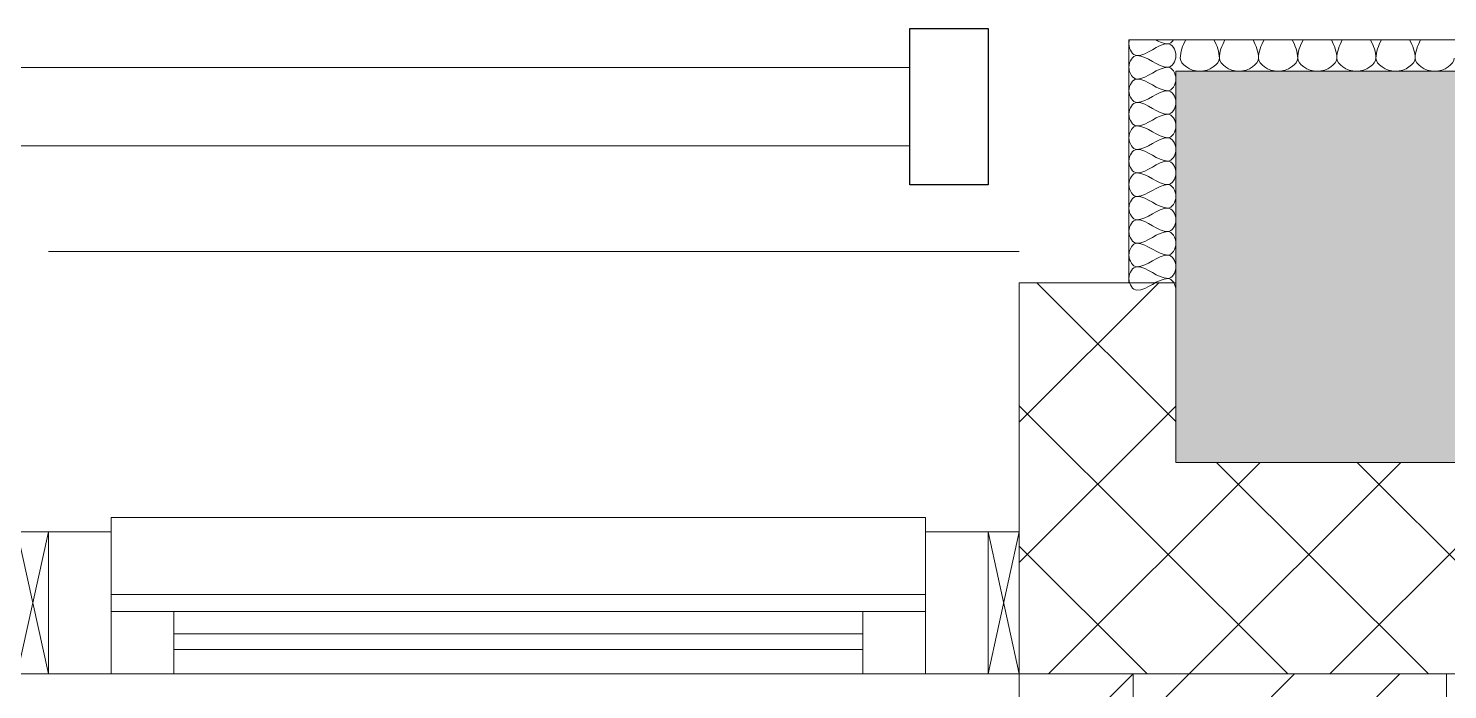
# Model space of a CAD drawing. Header units: millimetres. Extents: x -18512 to 101824, y -95768 to 52898.
# Drawn here: x 61195 to 62102, y -76618 to -76195 of the extents above; entities that cross this region are included whole.
import ezdxf

# ---------------------------------------------------------------- set-up
doc = ezdxf.new("R2010")
doc.units = ezdxf.units.MM
doc.header["$LTSCALE"] = 25
for name, color, linetype, lineweight in [('A-DETL-INSL', 8, 'Continuous', 9), ('A-GLAZ', 6, 'Continuous', 9), ('A-GLAZ-CWMG', 51, 'Continuous', 9), ('A-WOODEN DOOR FRAM', 9, 'Continuous', 9), ('I-FLR-TILE', 253, 'Continuous', 9), ('I-WALL', 2, 'Continuous', 9), ('S-COLS', 6, 'Continuous', 9)]:
    doc.layers.add(name, color=color, linetype=linetype, lineweight=lineweight)
doc.layers.add('AR WALL HATCH', color=8, linetype='Continuous')

# ---------------------------------------------------------------- blocks, each defined once
blk = doc.blocks.new('Aluminum_Exterior_Window_-_1_wide_x_2_high_3888 - NAGA- GW01-9144456-FIRST FLOOR PLAN')
at = {"layer": 'A-GLAZ', "lineweight": 9}
for p, q in [((-1331.6, 72.76), (-1371.6, 72.76)), ((-1371.6, 72.76), (-1371.6, -18.04)), ((-1291.6, 72.76), (-1331.6, 72.76)), ((-1331.6, 72.76), (-1331.6, 32.76)), ((-1331.6, -18.04), (-1331.6, 72.76)), ((-1291.6, 32.76), (-1291.6, 72.76)), ((-851.6, 72.76), (-1291.6, 72.76)), ((-851.6, 72.76), (-851.6, 32.76)), ((-811.6, 72.76), (-851.6, 72.76)), ((-811.6, 32.76), (-811.6, 72.76)), ((-771.6, 72.76), (-811.6, 72.76)), ((-811.6, 72.76), (-811.6, -18.04)), ((-771.6, -18.04), (-771.6, 72.76)), ((-851.6, 57.03), (-1291.6, 57.03)), ((-1291.6, 57.03), (-1291.6, 47.03)), ((-851.6, 47.03), (-851.6, 57.03)), ((-1291.6, 47.03), (-851.6, 47.03)), ((-1331.6, 32.76), (-1291.6, 32.76)), ((-1291.6, 32.76), (-851.6, 32.76)), ((-851.6, 32.76), (-811.6, 32.76)), ((-811.6, 21.96), (-1331.6, 21.96)), ((-1371.6, -18.04), (-1331.6, -18.04)), ((-1331.6, -18.04), (-1331.6, -27.24)), ((-811.6, -18.04), (-771.6, -18.04)), ((-811.6, -27.24), (-811.6, -18.04)), ((-1331.6, -27.24), (-811.6, -27.24))]:
    blk.add_line(p, q, dxfattribs=at)
blk = doc.blocks.new('Rectangular Mullion - 50 x 100mm WOOD-6611281-FIRST FLOOR PLAN')
at = {"layer": 'A-GLAZ-CWMG', "lineweight": 30}
for p, q in [((0, 50), (-50, 50)), ((-50, 50), (-50, -50)), ((0, -50), (0, 50)), ((-50, -50), (0, -50))]:
    blk.add_line(p, q, dxfattribs=at)
blk = doc.blocks.new('Rectangular Mullion - 50 x 50 wood-8689807-FIRST FLOOR PLAN')
at = {"layer": 'A-GLAZ-CWMG'}
for p, q in [((1049.07, -23991.67), (2529.07, -23991.67)), ((2529.07, -24041.67), (1049.07, -24041.67))]:
    blk.add_line(p, q, dxfattribs=at)

msp = doc.modelspace()

# ---------------------------------------------------------------- hatches: boundary and pattern name
at = {"layer": 'AR WALL HATCH', "lineweight": 5}
h = msp.add_hatch(dxfattribs=at)
h.set_pattern_fill('ANSI37', color=256, scale=20, style=0)
h.set_pattern_definition([(45, (59229.075, -128347.31), (-44.90128, 44.90128), []), (135, (59229.075, -128347.31), (-44.90128, -44.90128), [])])
h.paths.add_polyline_path([(61828.15, -76607.62), (61828.15, -76357.62), (61928.15, -76357.62), (61928.15, -76472.35), (62282.36, -76472.35), (62282.36, -76607.62), (62199.55, -76607.62), (62150.94, -76607.62)])
h.paths.add_polyline_path([(61188.15, -76357.62), (61188.15, -76607.62), (60208.15, -76607.62), (60208.15, -76357.62)])
h = msp.add_hatch(dxfattribs=at)
h.set_pattern_fill('ANSI31', color=256, scale=15, style=0)
h.set_pattern_definition([(45, (59229.075, -128347.31), (-33.67596, 33.67596), [])])
h.paths.add_polyline_path([(62350.94, -77711.17), (62230.94, -77711.17), (62230.94, -78311.17), (62350.94, -78311.17), (62350.94, -79348.36), (62150.94, -79348.36), (62150.94, -76607.62), (62150.94, -76652.62), (62150.94, -76752.62), (62150.94, -76997.62), (62350.94, -76997.62), (62350.94, -76657.62), (62350.94, -76502.35)])
h.paths.add_polyline_path([(61900.94, -78371.3), (62021.15, -78371.3), (62021.15, -77771.3), (61900.94, -77771.3), (61900.94, -77712.62), (62100.94, -77712.62), (62100.94, -77322.62), (61900.94, -77322.62), (61900.94, -76607.62), (62100.94, -76607.62), (62100.94, -79348.36), (61900.94, -79348.36)])
at = {"layer": 'S-COLS'}
msp.add_hatch(color=252, dxfattribs=at).paths.add_polyline_path([(62528.15, -76222.35), (62528.15, -76472.35), (61928.15, -76472.35), (61928.15, -76222.35), (62060.99, -76222.35)], flags=0)

# ---------------------------------------------------------------- linework, layer by layer
at = {"layer": 'A-DETL-INSL', "color": 1}
msp.add_lwpolyline([(62528.15, -76202.35), (61898.15, -76202.26), (61898.15, -76357.52)], dxfattribs=at)
at = {"layer": 'A-DETL-INSL'}
msp.add_open_spline([(61903.15, -76212.35), (61900.79, -76212.35), (61897.55, -76207.75), (61898.28, -76203.16), (61898.52, -76202.35)], degree=3, knots=[0, 0, 0, 0, 1.414214, 1.73393, 1.73393, 1.73393, 1.73393], dxfattribs=at)
for points in [[(61923.15, -76204.85), (61916.28, -76204.85), (61910.02, -76212.35), (61903.15, -76212.35)], [(61915.38, -76202.35), (61917.92, -76203.73), (61920.49, -76204.85), (61923.15, -76204.85)], [(61923.15, -76204.85), (61924.37, -76204.85), (61925.67, -76203.84), (61926.64, -76202.35)], [(61923.15, -76219.85), (61925.51, -76219.85), (61930.79, -76212.35), (61925.51, -76204.85), (61923.15, -76204.85)], [(61930.94, -76214.02), (61930.94, -76210.03), (61932.45, -76206.17), (61934.43, -76202.35)], [(61952.46, -76202.35), (61954.43, -76206.17), (61955.94, -76210.03), (61955.94, -76214.02)], [(61955.94, -76214.02), (61955.94, -76210.03), (61957.45, -76206.17), (61959.43, -76202.35)], [(61977.46, -76202.35), (61979.43, -76206.17), (61980.94, -76210.03), (61980.94, -76214.02)], [(61980.94, -76214.02), (61980.94, -76210.03), (61982.45, -76206.17), (61984.43, -76202.35)], [(62002.46, -76202.35), (62004.43, -76206.17), (62005.94, -76210.03), (62005.94, -76214.02)], [(62005.94, -76214.02), (62005.94, -76210.03), (62007.45, -76206.17), (62009.43, -76202.35)], [(62027.46, -76202.35), (62029.43, -76206.17), (62030.94, -76210.03), (62030.94, -76214.02)], [(62030.94, -76214.02), (62030.94, -76210.03), (62032.45, -76206.17), (62034.43, -76202.35)], [(62052.46, -76202.35), (62054.43, -76206.17), (62055.94, -76210.03), (62055.94, -76214.02)], [(62055.94, -76214.02), (62055.94, -76210.03), (62057.45, -76206.17), (62059.43, -76202.35)], [(62077.46, -76202.35), (62079.43, -76206.17), (62080.94, -76210.03), (62080.94, -76214.02)], [(62080.94, -76214.02), (62080.94, -76210.03), (62082.45, -76206.17), (62084.43, -76202.35)], [(61903.15, -76227.35), (61900.79, -76227.35), (61895.51, -76219.85), (61900.79, -76212.35), (61903.15, -76212.35)], [(61903.15, -76212.35), (61910.02, -76212.35), (61916.28, -76219.85), (61923.15, -76219.85)], [(61955.94, -76214.02), (61955.94, -76217.95), (61943.44, -76226.76), (61930.94, -76217.95), (61930.94, -76214.02)], [(61980.94, -76214.02), (61980.94, -76217.95), (61968.44, -76226.76), (61955.94, -76217.95), (61955.94, -76214.02)], [(62005.94, -76214.02), (62005.94, -76217.95), (61993.44, -76226.76), (61980.94, -76217.95), (61980.94, -76214.02)], [(62030.94, -76214.02), (62030.94, -76217.95), (62018.44, -76226.76), (62005.94, -76217.95), (62005.94, -76214.02)], [(62055.94, -76214.02), (62055.94, -76217.95), (62043.44, -76226.76), (62030.94, -76217.95), (62030.94, -76214.02)], [(62080.94, -76214.02), (62080.94, -76217.95), (62068.44, -76226.76), (62055.94, -76217.95), (62055.94, -76214.02)], [(62105.94, -76214.02), (62105.94, -76217.95), (62093.44, -76226.76), (62080.94, -76217.95), (62080.94, -76214.02)], [(61923.15, -76219.85), (61916.28, -76219.85), (61910.02, -76227.35), (61903.15, -76227.35)], [(61923.15, -76234.85), (61925.51, -76234.85), (61930.79, -76227.35), (61925.51, -76219.85), (61923.15, -76219.85)], [(61903.15, -76242.35), (61900.79, -76242.35), (61895.51, -76234.85), (61900.79, -76227.35), (61903.15, -76227.35)], [(61903.15, -76227.35), (61910.02, -76227.35), (61916.28, -76234.85), (61923.15, -76234.85)], [(61903.15, -76257.35), (61900.79, -76257.35), (61895.51, -76249.85), (61900.79, -76242.35), (61903.15, -76242.35)], [(61923.15, -76234.85), (61916.28, -76234.85), (61910.02, -76242.35), (61903.15, -76242.35)], [(61903.15, -76242.35), (61910.02, -76242.35), (61916.28, -76249.85), (61923.15, -76249.85)], [(61923.15, -76249.85), (61925.51, -76249.85), (61930.79, -76242.35), (61925.51, -76234.85), (61923.15, -76234.85)], [(61923.15, -76249.85), (61916.28, -76249.85), (61910.02, -76257.35), (61903.15, -76257.35)], [(61923.15, -76264.85), (61925.51, -76264.85), (61930.79, -76257.35), (61925.51, -76249.85), (61923.15, -76249.85)], [(61903.15, -76272.35), (61900.79, -76272.35), (61895.51, -76264.85), (61900.79, -76257.35), (61903.15, -76257.35)], [(61903.15, -76257.35), (61910.02, -76257.35), (61916.28, -76264.85), (61923.15, -76264.85)], [(61923.15, -76264.85), (61916.28, -76264.85), (61910.02, -76272.35), (61903.15, -76272.35)], [(61923.15, -76279.85), (61925.51, -76279.85), (61930.79, -76272.35), (61925.51, -76264.85), (61923.15, -76264.85)], [(61903.15, -76287.35), (61900.79, -76287.35), (61895.51, -76279.85), (61900.79, -76272.35), (61903.15, -76272.35)], [(61903.15, -76272.35), (61910.02, -76272.35), (61916.28, -76279.85), (61923.15, -76279.85)], [(61903.15, -76302.35), (61900.79, -76302.35), (61895.51, -76294.85), (61900.79, -76287.35), (61903.15, -76287.35)], [(61923.15, -76279.85), (61916.28, -76279.85), (61910.02, -76287.35), (61903.15, -76287.35)], [(61903.15, -76287.35), (61910.02, -76287.35), (61916.28, -76294.85), (61923.15, -76294.85)], [(61923.15, -76294.85), (61925.51, -76294.85), (61930.79, -76287.35), (61925.51, -76279.85), (61923.15, -76279.85)], [(61923.15, -76294.85), (61916.28, -76294.85), (61910.02, -76302.35), (61903.15, -76302.35)], [(61923.15, -76309.85), (61925.51, -76309.85), (61930.79, -76302.35), (61925.51, -76294.85), (61923.15, -76294.85)], [(61903.15, -76317.35), (61900.79, -76317.35), (61895.51, -76309.85), (61900.79, -76302.35), (61903.15, -76302.35)], [(61903.15, -76302.35), (61910.02, -76302.35), (61916.28, -76309.85), (61923.15, -76309.85)], [(61923.15, -76309.85), (61916.28, -76309.85), (61910.02, -76317.35), (61903.15, -76317.35)], [(61923.15, -76324.85), (61925.51, -76324.85), (61930.79, -76317.35), (61925.51, -76309.85), (61923.15, -76309.85)], [(61903.15, -76332.35), (61900.79, -76332.35), (61895.51, -76324.85), (61900.79, -76317.35), (61903.15, -76317.35)], [(61903.15, -76317.35), (61910.02, -76317.35), (61916.28, -76324.85), (61923.15, -76324.85)], [(61903.15, -76347.35), (61900.79, -76347.35), (61895.51, -76339.85), (61900.79, -76332.35), (61903.15, -76332.35)], [(61923.15, -76324.85), (61916.28, -76324.85), (61910.02, -76332.35), (61903.15, -76332.35)], [(61903.15, -76332.35), (61910.02, -76332.35), (61916.28, -76339.85), (61923.15, -76339.85)], [(61923.15, -76339.85), (61925.51, -76339.85), (61930.79, -76332.35), (61925.51, -76324.85), (61923.15, -76324.85)], [(61923.15, -76339.85), (61916.28, -76339.85), (61910.02, -76347.35), (61903.15, -76347.35)], [(61923.15, -76354.85), (61925.51, -76354.85), (61930.79, -76347.35), (61925.51, -76339.85), (61923.15, -76339.85)], [(61903.15, -76362.35), (61900.79, -76362.35), (61895.51, -76354.85), (61900.79, -76347.35), (61903.15, -76347.35)], [(61903.15, -76347.35), (61910.02, -76347.35), (61916.28, -76354.85), (61923.15, -76354.85)], [(61923.15, -76354.85), (61916.28, -76354.85), (61910.02, -76362.35), (61903.15, -76362.35)], [(61928.15, -76362.35), (61928.15, -76358.82), (61925.51, -76354.85), (61923.15, -76354.85)]]:
    msp.add_open_spline(points, degree=3, dxfattribs=at)
at = {"layer": 'A-WOODEN DOOR FRAM', "color": 252}
msp.add_lwpolyline([(61208.15, -76607.62), (61188.15, -76607.62), (61188.15, -76516.82), (61208.15, -76516.82)], close=True, dxfattribs=at)
for points in [[(61188.15, -76607.62), (61208.15, -76516.82)], [(61188.15, -76516.82), (61208.15, -76607.62)]]:
    msp.add_lwpolyline(points, dxfattribs=at)
at = {"layer": 'A-WOODEN DOOR FRAM'}
msp.add_lwpolyline([(61828.15, -76607.62), (61808.15, -76607.62), (61808.15, -76516.82), (61828.15, -76516.82)], close=True, dxfattribs=at)
for points in [[(61808.15, -76607.62), (61828.15, -76516.82)], [(61808.15, -76516.82), (61828.15, -76607.62)]]:
    msp.add_lwpolyline(points, dxfattribs=at)
at = {"layer": 'I-FLR-TILE', "lineweight": 13}
for points in [[(61828.15, -76607.62), (61900.94, -76607.62), (61880.94, -76627.62), (61828.15, -76627.62)], [(61900.94, -77372.62), (61900.94, -76607.62), (61880.94, -76627.62), (61880.94, -77392.62)]]:
    msp.add_lwpolyline(points, close=True, dxfattribs=at)
at = {"layer": 'I-WALL'}
for p, q in [((61808.15, -76337.62), (61208.15, -76337.62)), ((61828.15, -76337.62), (61808.15, -76337.62)), ((61828.15, -76607.62), (61828.15, -76357.62)), ((61828.15, -76357.62), (61928.15, -76357.62)), ((61828.15, -76607.62), (62150.94, -76607.62))]:
    msp.add_line(p, q, dxfattribs=at)
msp.add_lwpolyline([(62100.94, -79348.36), (62100.94, -76607.62), (61900.94, -76607.62), (61900.94, -77372.62)], dxfattribs=at)
at = {"layer": 'S-COLS', "color": 8}
for p, q in [((61928.15, -76472.35), (61928.15, -76222.35)), ((61928.15, -76222.35), (62528.15, -76222.35)), ((62528.15, -76472.35), (61928.15, -76472.35))]:
    msp.add_line(p, q, dxfattribs=at)

# ---------------------------------------------------------------- block references
at = {"layer": 'A-GLAZ', "xscale": -1, "rotation": 180}
msp.add_blockref('Aluminum_Exterior_Window_-_1_wide_x_2_high_3888 - NAGA- GW01-9144456-FIRST FLOOR PLAN', (62579.75, -76534.86), dxfattribs=at)
at = {"layer": 'A-GLAZ-CWMG', "xscale": -1, "rotation": 180}
for name, p in [('Rectangular Mullion - 50 x 100mm WOOD-6611281-FIRST FLOOR PLAN', (61808.15, -76244.98)), ('Rectangular Mullion - 50 x 50 wood-8689807-FIRST FLOOR PLAN', (59229.08, -100261.65))]:
    msp.add_blockref(name, p, dxfattribs=at)

doc.saveas('drawing.dxf')
